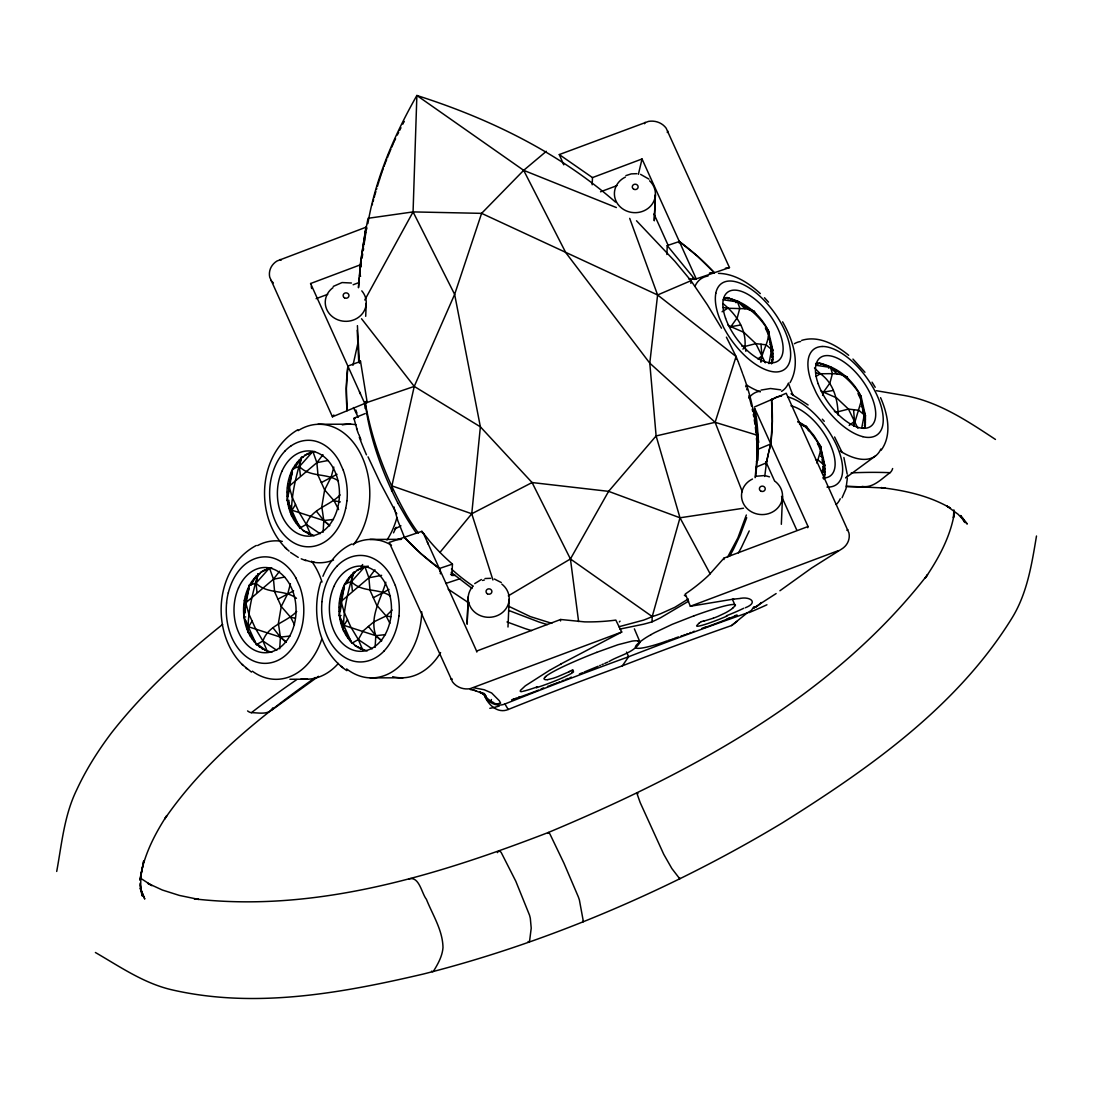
<?xml version="1.0" encoding="UTF-8"?>
<svg xmlns="http://www.w3.org/2000/svg" width="1094" height="1094" viewBox="0 0 1094 1094"><rect width="100%" height="100%" fill="white"/><g stroke="black" fill="none" stroke-linecap="round" stroke-linejoin="round"><path stroke-width="1.5" d="M271.791 652.311C234.225 643.655 234.116 576.565 271.736 567.704M314.169 535.745C277.808 525.612 277.821 460.519 314.634 451.439M367.201 650.889C329.212 642.233 329.581 573.584 368.268 566.131M768.521 333.916L768.535 331.14C760.221 313.937 743.127 299.77 724.05 297.595M820.514 451.836L820.541 446.284L814.059 435.754L806.415 426.551L798.1 421.532M861.101 402.154L861.128 396.602C852.828 379.399 835.72 365.232 816.644 363.058L815.591 363.837M771.543 363.878C775.55 353.321 770.299 341.615 768.535 331.14L766.183 328.706M823.55 479.022C827.556 468.464 822.305 456.759 820.541 446.284L818.189 443.849M863.453 428.233L865.272 426.892L865.436 415.775L861.128 396.602L858.79 394.168M364.781 299.988L413.067 211.908L416.869 95.479C488.963 118.398 558.172 152.093 615.484 202.062M563.738 164.825L559.294 154.569L648.482 121.407A17.176 15.767 2.4 0 1 666.15 128.189L729.466 267.606L714.355 272.734L697.657 256.352L679.333 241.514L667.231 245.589L666.902 254.492M360.432 361.43L347.878 366.093L346.319 388.37L347.14 410.742A249.87 229.48 2.5 0 1 346.429 399.57A250.061 229.658 2.5 0 1 347.878 366.093L348.097 367.092M467.111 623.881L468.177 597.734M360.651 276.167L359.721 276.249L360.199 264.885L365.943 227.237L277.014 261.001A17.176 15.767 2.4 0 0 269.726 277.165L332.439 416.8L367.201 402.455L360.446 360.842M367.857 223.6C375.57 178.377 394.237 135.273 416.869 95.479L523.67 170.336L616.373 207.559M365.697 316.316L366.244 303.243M397.997 503.322C381.943 471.664 369.307 437.094 365.095 401.895M391.652 491.165L391.884 485.859L414.243 386.414L454.639 294.382L481.606 213.357L523.67 170.336L546.344 151.3M467.124 623.826L468.246 596.777M507.985 627.012L509.175 599.225M560.593 620.954L560.648 619.491L584.593 621.871A191.053 175.478 2.4 0 0 615.813 620.093L621.72 632.045L560.607 664.126M592.169 184.79L592.469 177.597L559.294 154.569M654.28 220.701L655.347 195.525M619.86 629.091L643.422 624.236A137.338 65.462 -5.5 0 0 651.997 621.857L652.215 616.565L679.989 517.79L656.113 435.932L649.781 363.153L657.603 294.97L629.706 218.362M690.875 283.346L690.984 280.693L674.861 261.302L636.517 220.769M723.954 559.567L724.009 558.104L808.056 526.529L754.887 408.746L756.501 418.687A224.858 206.52 2.4 0 1 758.005 449.278M735.961 359.174L736.071 356.521L726.402 337.157M755.503 477.066C760.152 442.468 755.27 407.173 742.963 374.572M756.446 461.408L757.568 460.574L758.033 449.278L770.778 443.959L772.323 421.669L771.516 399.31L771.407 400.472M781.335 524.299L782.525 496.498M654.28 220.496L655.402 194.582M455.282 575.43L451.918 575.43L452.451 564.107A224.858 206.52 2.4 0 1 429.901 541.421L421.887 531.328L389.19 542.446L452.519 681.849A17.176 15.767 2.4 0 0 470.174 688.659L621.72 632.045M279.708 648.81L280.392 637.118L278.396 623.307L281.254 606.486L287.845 593.413L290.443 583.663M323.113 532.245L323.797 520.553L321.786 506.741L324.644 489.921L331.236 476.847L333.834 467.083M375.119 647.388L375.803 635.696L368.446 626.438L373.792 621.884L386.127 615.949L392.117 610.055M953.9 509.9L953.394 517.763L954.392 512.949C950.399 536.839 938.611 558.46 925.114 578.261L927.548 574.692C832.083 697.685 689.329 773.39 548.217 832.534C436.068 875.679 315.66 912.793 194.294 898.858L198.643 899.405L179.43 895.439L162.391 890.037L147.608 883.241L151.888 885.62L140.907 878.441M847.33 478.365L845.977 488.827L842.079 497.729M358.545 287.407L359.379 277.63M243.894 612.777L244.919 612.777L245.726 601.686M288.255 494.816L289.131 485.121M339.29 611.355L340.316 611.355L341.137 600.264M766.497 462.324L764.747 476.451M364.124 244.687L365.943 227.237M492.929 579.984L471.76 513.756L480.375 426.824L454.639 294.382L413.067 211.908L368.076 218.294A408.418 265.938 -62 0 0 358.435 287.708M359.529 276.126L359.83 273.131M359.721 276.249L359.926 274.403M246.191 598.979L249.008 588.695L247.982 588.695M289.582 482.413L292.399 472.129L291.387 472.129M341.588 597.556L343.899 588.517M360.5 267.168L361.047 262.724M264.857 650.397L265.869 650.397L258.157 644.639L256.393 644.653L243.88 616.934L249.268 585.194L256.023 583.102L258.129 573.83L259.88 573.83M301.547 528.074L299.797 528.074L287.271 500.368L292.672 468.629L299.428 466.523L301.52 457.265L303.284 457.265M353.553 643.217L351.803 643.217L339.277 615.512L344.678 583.772L351.434 581.68L353.526 572.408L355.29 572.408M360.815 267.032L361.307 263.353M361.635 258.293L362.374 253.152M755.147 477.681L757.089 456.581L756.829 435.097L715.12 422.311L649.781 363.153L565.762 252.618L523.67 170.336M362.114 257.842L362.675 254.177M362.702 250.95L363.536 245.849M735.086 605.42L734.771 606.226M741.828 346.142L744.987 346.415L755.858 343.625L761 344.241L761.889 355.892L760.863 362.141C761.643 351.406 769.506 342.107 768.535 331.14C759.332 315.236 744.782 303.27 726.84 297.445L725.021 298.785M834.435 411.604L837.58 411.877L848.465 409.088L853.594 409.703L854.482 421.354L853.717 426.045L861.293 400.76L861.128 396.602C851.925 380.698 837.389 368.733 819.433 362.907L817.615 364.247M363.769 244.4L364.671 239.326M363.276 250.512L363.591 248.68M56.71 871.439C61.77 844.035 64.177 815.563 76.566 790.155C85.961 769.752 98.009 750.744 111.52 732.83C143.533 691.928 182.178 656.769 222.615 624.4M352.979 365.287L358.08 342.367M364.931 237.877L366.052 232.133M1036.497 536.005C1031.697 564.613 1027.17 593.919 1011.43 618.944C956.607 707.134 869.046 768.467 782.579 822.743C718.881 861.101 652.038 894.154 583.034 921.832C530.973 942.659 477.627 960.327 423.241 974.057C341.738 993.092 255.586 1008.9 172.578 989.974C144.23 983.615 120.149 966.809 95.397 952.505M768.932 363.632L771.639 349.574L768.685 335.297L765.376 327.954M822.141 472.526L823.645 464.718L820.541 446.284C814.004 437.491 808.548 427.111 797.909 422.011M861.826 427.535L864.246 415.036L861.293 400.76L857.969 393.416M547.834 833.409L548.34 832.479L549.12 832.958A15.548 1.75 68.2 0 1 550.008 834.175L563.93 863.166L578.302 896.806A15.494 1.737 68.2 0 1 579.396 899.993L583.102 920.081A179.279 20.171 68.2 0 1 583.198 921.463A6.14 0.697 68.2 0 1 583.116 921.832L582.637 921.394M765.95 461.777L766.046 464.512L766.716 461.285M766.634 461.682L766.88 460.506M766.771 461.025L768.699 452.287M366.627 229.275L366.928 227.853M767.044 459.726L768.426 453.463M638.39 174.329L642.041 158.972L592.469 177.597M249.897 632.482L248.133 632.496C247.49 612.339 252.673 593.03 258.129 573.83M293.288 515.917L291.537 515.93C290.881 495.773 296.077 476.464 301.52 457.265M345.294 631.06L343.543 631.074C342.887 610.917 348.083 591.608 353.526 572.408M768.672 452.424L768.973 451.097M768.918 451.371L770.778 443.973A250.061 229.672 2.3 0 0 772.227 410.482A249.87 229.494 2.3 0 0 771.516 399.31M769.164 450.318L770.491 445.039M372.247 204.81L372.507 203.771M679.046 242.581L679.347 241.528A250.157 229.754 2.4 0 1 706.232 264.365A250.061 229.672 2.4 0 1 714.355 272.734L694.854 279.367L688.605 278.833M822.592 395.426L823.454 392.144L829.881 383.132L832.425 373.601L830.373 366.818L835.761 371.057L834.968 371.645M807.741 527.718L808.056 526.529M373.04 201.706L373.601 199.655M679.032 242.731L679.347 241.528M385.84 582.24C380.821 599.744 369.225 616.606 375.816 635.669L381.628 640.811M374.162 197.604L374.722 195.552M375.01 194.527L375.885 191.477M491.438 699.517L490.933 701.227L493.626 702.608M320.815 581.899C310.751 612.777 318.682 651.901 346.853 670.663M376.486 189.44L376.787 188.428M746.34 515.014L737.889 537.892L727.496 557.311M377.403 186.404L378.032 184.38M378.346 183.368L378.975 181.358M742.306 491.712L715.12 422.311L736.071 356.521L657.603 294.97L481.606 213.357L413.067 211.908M379.303 180.36L380.288 177.365M746.696 517.708L740.392 534.624L733.623 548.901A136.476 81.667 -45.2 0 1 729.657 556.053M380.616 176.366L381.286 174.37M381.628 173.372L382.312 171.402M382.668 170.404L383.365 168.435M644.571 123.718L645.077 122.337M384.076 166.466L384.445 165.495M384.801 164.51L385.539 162.555M385.908 161.584L386.661 159.642M816.931 463.145L820.691 450.441L817.382 443.097M667.272 132.497L667.819 131.102M387.413 157.7L387.796 156.743M272.748 707.873C269.001 715.462 258.471 712.618 251.442 712.673A7.986 4.171 52.1 0 1 247.586 710.922M388.179 155.772L388.958 153.857M389.355 152.9L390.148 150.986M322.935 576.278C328.487 562.74 338.21 550.255 351.707 544.046M390.558 150.028L390.955 149.085M749.226 530.918L741.541 547.178A235.88 216.653 2.4 0 1 738.464 552.839M391.775 147.184L392.185 146.24M392.596 145.297L393.43 143.41M393.854 142.466L394.278 141.536M394.715 140.606L395.577 138.733M294.942 467.535L300.385 459.644L299.359 459.658M251.538 584.1L254.546 578.917L258.922 574.623M346.948 582.678L349.943 577.495L354.319 573.201M393.525 532.846L396.151 527.294M397.327 135.041L397.778 134.111M746.245 307.865L737.78 301.356L744.973 308.74L750.101 309.356L754.409 311.407L755.886 314.21M753.944 606.746L751.222 610.534L747.134 612.955A489.059 54.44 -22.3 0 0 628.626 656.742A489.059 56.177 -21.1 0 0 504.908 703.989C497.059 707.298 487.514 702.745 484.3 695.046C487.719 704.44 497.565 714.04 508.218 709.486A437.395 50.242 -21.1 0 1 622.363 665.822A437.395 48.683 -22.3 0 1 731.571 625.549L737.383 621.118M398.216 133.195L398.667 132.278M399.583 130.459L400.035 129.543M400.5 128.641L400.965 127.725M497.401 852.623L498.563 851.187L500.04 851.405A15.548 3.405 70.6 0 1 501.216 852.513L515.807 881.244L529.51 915.145A15.494 3.391 70.6 0 1 530.33 918.44L531.219 928.163L529.701 940.143A179.279 39.22 70.6 0 1 529.359 941.702A6.14 1.34 70.6 0 1 529.086 942.139L528.156 941.51M402.852 124.128L403.33 123.239M403.809 122.337L404.288 121.448M299.797 528.074L306.334 524.423C311.544 508.423 329.868 505.893 340.111 494.912M256.393 644.653L262.943 640.988C268.153 624.989 286.478 622.459 296.72 611.478M351.803 643.217L358.34 639.566L363.085 630.992L368.446 626.438M790.073 382.585C801.095 363.331 792.685 339.605 782.607 321.841M508.313 595.847L570.425 558.966L608.606 491.356L656.113 435.932L715.12 422.311M295.517 504.525L291.975 510.228L323.797 520.553L329.622 525.667L323.797 520.553L316.44 511.295M252.112 621.091L248.584 626.794L280.392 637.118L286.218 642.233L280.392 637.118L273.035 627.86M347.523 619.669L343.981 625.371L375.803 635.696L381.615 640.811M433.593 971.048C438.01 963.855 442.304 956.197 442.988 947.65C442.742 930.283 432.65 914.953 426.4 899.282C421.682 893.511 419.276 875.938 409.06 878.92M622.363 665.822L628.626 656.742L626.52 652.065M881.135 450.236C892.43 434.824 887.644 413.805 880.574 397.669M724.009 558.104L708.844 575.171A191.053 175.478 2.4 0 1 685.309 593.974L690.355 606.254L733.677 599.088M742.963 349.109L744.987 346.415C746.45 328.884 736.098 314.183 723.066 303.653M302.71 530.358L312.569 534.98L310.819 534.993L306.334 524.423L298.826 511.869L292.194 497.182L289.103 486.269L316.877 462.653L322.949 454.694M269.179 651.545L267.415 651.559L262.943 640.988L255.422 628.435L248.789 613.748L245.699 602.835L273.486 579.218L279.558 571.259M354.716 645.501L364.576 650.123L362.825 650.137L358.34 639.566L350.832 627.012L344.2 612.325L341.109 601.413L368.883 577.796L374.955 569.837M333.875 415.009L332.439 416.8M439.952 552.402L471.76 513.756L532.081 482.55L608.606 491.356L679.989 517.79L743.482 508.231M544.757 677.637L545.783 676.557M300.399 475.794L299.414 466.564L312.87 451.453L316.877 462.653L318.012 475.234L324.644 489.921L334.121 500.806L338.62 509.613M257.008 592.36L256.023 583.129L269.48 568.018L271.244 568.005M352.405 590.938L351.42 581.707L364.876 566.596L366.64 566.583M474.714 583.622L481.374 579.519M892.636 468.519A7.986 6.072 -87.6 0 1 890.051 472.69C881.75 478.611 873.135 488.416 862.072 486.42M731.571 625.549L747.134 612.955M757.91 358.941L761.903 355.906L765.308 362.811M849.176 425.416L854.496 421.368L857.901 428.274M271.326 710.416L318.45 676.311M779.913 590.76L811.557 568.073L841.642 549.051A17.176 15.767 2.4 0 0 848.93 532.887L786.217 393.252L754.532 406.954M845.621 477.941L875.515 455.911M727.989 298.963L729.042 298.183M730.806 299.688L731.599 299.1M733.472 300.932L734.525 300.153M735.961 302.696L737.78 301.356M769.916 344.637L770.709 344.049L768.508 336.692M771.79 347.345L770.737 348.111L771.024 351.653L772.843 350.312L770.709 344.049M772.856 353.677L771.803 354.456L772.036 357.259L772.843 356.671M771.721 360.035L772.774 359.27M770.86 362.77L772.679 361.43L771.639 349.574L766.142 344.842L761 344.241M820.582 364.425L821.635 363.646M823.399 365.15L824.206 364.562M826.079 366.394L827.132 365.615M828.568 368.158L830.373 366.818M861.156 406.722L862.209 405.942L861.47 403.412M862.209 405.942L863.057 412.411M863.344 413.573L864.397 412.794L863.303 409.512M864.397 412.794L865.436 415.775L863.631 417.115L864.41 419.918L865.463 419.139M864.643 422.722L865.436 422.134M820.555 456.403L821.608 455.624L820.883 453.094M864.328 425.498L865.381 424.732M821.922 459.781L822.715 459.193L821.608 455.624M822.715 459.193L823.796 462.488L822.743 463.254L822.196 460.943M823.03 466.796L824.849 465.456L823.796 462.488M824.862 468.82L823.809 469.599L824.042 472.403L824.849 471.815M823.727 475.179L824.78 474.413M822.866 477.914L824.685 476.574L823.645 464.718L818.148 459.986L815.577 459.685M776.125 593.563L753.369 608.209L756.132 606.719M699.134 623.006L696.864 625.481A28.253 2.489 -22.5 0 0 726.361 616.373M688.304 598.965L674.848 607.307L660.598 613.734A139.335 128.039 -69.9 0 1 652.215 616.565A139.335 134.63 -24.6 0 1 643.587 620.12L618.821 626.766M315.304 677.514C259.1 717.39 204.14 761.67 164.743 818.914L166.767 815.632C154.063 835.296 143.15 856.766 139.977 880.219L143.765 860.65L140.907 875.528L140.606 889.463L140.046 883.241M688.659 601.167L660.42 617.85A137.338 72.163 -24.7 0 1 651.997 621.857M571.697 672.523L573.352 670.28A65.394 6.29 -19.5 0 0 572.695 670.007M333.232 286.437L342.066 282.553L351.434 283.018M722.081 311.776L727.742 308.248L744.973 308.74M816.097 376.363L820.35 373.71C829.17 373.97 838.948 372.493 847.002 376.869L848.493 379.673M310.258 452.314L311.284 452.314L304.57 455.241M270.122 568.306L261.165 571.806M362.264 567.458L363.29 567.458L356.576 570.384M846.947 530.317L847.864 529.742M297.883 429.71C257.5 453.272 253.917 517.106 286.437 548.764M321.321 482.577L337.02 474.304M277.931 599.143L293.63 590.869M373.327 597.721L389.026 589.447M550.487 669.733L525.298 685.842L520.388 690.451L520.32 691.476L521.947 691.695M745.329 607.758C758.812 602.507 750.169 596.367 740.269 598.404M400.951 525.831L397.532 527.568A503.117 180.428 -24.3 0 0 394.729 529.045M569.577 671.538L557.967 676.571A10.284 0.985 -21.5 0 1 553.126 678.294L547.725 679.62M609.002 661.555C618.807 655.47 634.315 652.803 640.031 642.151L634.356 628.845M256.311 545.468C214.164 567.663 210.075 633.371 243.046 665.33M607.621 662.171L604.791 663.415M603.355 664.044L601.891 664.673M625.905 175.614L631.211 173.891L636.872 173.672M657.603 294.97L690.984 280.693L707.339 304.747L721.493 328.214M599.662 665.631L600.415 665.302M598.158 666.26L584.169 672.058M774.552 480.895L766.402 462.844L756.104 467.152M354.333 418.017L365.218 413.559M582.596 672.701L579.423 673.972M734.99 615.744L736.166 615.279M569.865 677.774L571.41 677.159M565.16 679.62L568.306 678.389M727.168 618.835L729.466 617.946M561.974 680.865L563.574 680.249M558.897 682.054L559.649 681.767M596.681 652.366L617.987 644.722L631.963 641.139A58.105 6.345 -21.7 0 1 634.534 640.838A73.312 8 -21.6 0 1 637.665 640.893M554.426 683.791L553.017 684.338M555.93 683.217L557.42 682.642M550.2 685.418L551.608 684.871M547.492 686.458L548.778 685.965M541.12 688.878L543.663 687.907M310.819 284.522L310.6 283.524L360.199 264.885M316.111 298.676L327.749 294.3M353.143 284.755L359.352 282.43M600.538 191.792L617.016 185.597M476.834 652.065L476.601 651.08L560.648 619.491M690.355 606.254L838.496 550.583M704.167 627.6L705.411 627.135M701.746 628.503L702.95 628.052M694.075 615.772L672.058 624.4L654.827 632.551A58.105 6.345 -21.7 0 0 650.985 634.657M693.063 631.689L694.321 631.238M713.329 618.192L703.264 621.296M689.753 632.893L691.066 632.414M686.444 634.096L687.825 633.59M683.709 635.067L685.063 634.588M681.042 636.024L682.369 635.546M518.829 697.097L519.773 696.755M678.444 636.94L674.492 638.322M513.428 698.984L514.344 698.669M671.88 639.238L673.179 638.787M578.603 621.556L570.425 558.966L532.081 482.55L480.375 426.824L414.243 386.414L365.328 403.071C372.233 442.482 386.948 480.184 406.503 514.973A194.226 156.032 84.4 0 0 415.884 529.592L418.4 533.065M670.595 639.675L668.078 640.523M452.451 564.107L439.309 568.524L420.999 553.701L404.301 537.304L404.862 538.207M666.848 640.934C658.342 644.462 616.66 657.221 645.405 637.98A73.312 7.986 -21.7 0 1 651.026 634.643M445.805 583.458L459.808 578.794M801.683 340.384C818.627 335.133 835.925 344.801 848.684 355.29M761.082 390.066L770.504 388.507L780.733 389.833M756.501 476.218L763.995 475.589M316.877 462.653L328.036 460.492M269.48 568.018L273.486 579.218L284.631 577.058M364.876 566.596L368.883 577.796L381.628 575.335M740.597 325.014L730.86 326.682L727.975 325.082M820.582 390.544L823.454 392.144L833.19 390.476M729.466 267.606L725.418 268.194M484.984 578.535L490.645 578.316M323.81 520.525L333.465 519.472M280.42 637.091L290.074 636.038M385.471 634.616L375.803 635.696M710.088 273.172L714.355 272.734M711.866 272.994L709.363 273.24M498.495 703.538L500.628 703.182L499.384 700.803L491.644 692.981L484.204 689.753L473.579 687.716M846.66 486.693L866.065 486.926M317.971 424.281L350.777 424.185M307.482 453.586L308.248 453.586M297.171 462.352L297.937 462.352M294.929 465.347L295.941 465.347M292.672 468.629L294.436 468.615M290.115 475.849L290.881 475.849M288.871 479.733L289.896 479.733M289.431 483.753L287.667 483.753L289.103 486.269M287.49 487.869L288.515 487.869M287.366 492.04L288.132 492.026M287.284 496.211L288.31 496.211M287.271 500.368L289.035 500.368M288.283 504.457L289.308 504.457L292.672 514.713M289.336 508.45L290.101 508.45M290.43 512.293L291.442 512.279M293.616 519.349L294.642 519.349L300.631 527.199M295.708 522.549L296.474 522.549M297.773 525.462L298.785 525.462M305.541 532.272L306.306 532.272M308.248 533.831L309.274 533.831M369.977 539.424L401.101 539.342M312.228 562.043L314.115 562.043M266.868 568.88L267.88 568.88M359.488 568.73L360.254 568.73M264.078 570.152L264.857 570.152M351.365 574.801L352.391 574.788M255.969 576.223L256.994 576.223M349.164 577.495L349.943 577.495M253.767 578.917L254.546 578.917M346.935 580.49L347.947 580.49M251.524 581.912L252.55 581.912M344.678 583.772L346.442 583.758M249.268 585.194L251.032 585.181M343.393 587.273L344.405 587.273M342.121 590.992L342.887 590.992M246.711 592.415L247.49 592.415M340.877 594.876L341.902 594.876M245.48 596.298L246.492 596.298M341.437 598.897L339.673 598.897L341.109 601.413M246.041 600.319L244.277 600.319L245.699 602.835M339.496 603.013L340.521 603.013M244.099 604.435L245.111 604.435M339.372 607.184L340.138 607.17M243.962 608.606L244.741 608.592M339.277 615.512L341.041 615.512M243.88 616.934L245.644 616.934M340.289 619.601L341.314 619.601L343.448 627.423L342.436 627.436M244.878 621.023L245.904 621.023L248.051 628.845L247.025 628.859M341.342 623.594L342.107 623.594M245.931 625.016L246.711 625.016M345.622 634.493L346.648 634.493L350.791 640.605L349.779 640.619M250.225 635.915L251.237 635.915L255.394 642.028L254.369 642.041M347.714 637.693L348.48 637.693M252.304 639.115L253.083 639.115M259.319 646.923L260.331 646.923M357.547 647.429L358.312 647.416M262.136 648.851L262.916 648.838M360.254 648.974L361.28 648.974M370.21 677.883L403.016 677.788M289.924 679.265L307.605 679.21M846.223 486.174L885.032 488.047L881.094 487.623C905.148 490.481 929.408 495.787 950.495 508.177L946.501 505.784L958.098 514.262L967.287 524.026L960.628 515.506M718.498 273.363C734.566 273.691 748.87 283.072 760.33 293.602M450.837 678.95L452.287 679.073M876.362 390.708L905.039 395.604C938.707 401.758 967.424 420.958 995.458 439.446M853.594 409.703L858.735 410.305L865.436 415.775M799.536 424.185L806.415 426.551L808.63 430.749M695.387 278.792L696.235 278.902L642.041 158.972M694.553 278.697L695.483 278.806M693.705 278.587L694.731 278.71M692.871 278.478L693.993 278.614M692.502 278.423L693.24 278.519M723.161 299.77L737.493 301.917L739.831 308.139L737.274 317.684L730.86 326.682L743.906 332.357L755.858 343.625L761.875 355.906M815.768 365.232L830.086 367.365L837.566 374.203M723.079 307.482L727.742 308.248M815.673 372.945L820.35 373.71C833.765 383.256 837.717 399.625 838.195 415.146M637.72 640.865L640.031 642.151M334.121 500.806L340.343 501.914M368.883 577.796L370.018 590.377L376.651 605.064L386.127 615.949L390.79 616.784M273.486 579.218L274.621 591.799L281.254 606.486L290.717 617.372L295.38 618.206M470.215 689.507L476.382 690.82M765.868 475.849L769.479 476.861M551.814 623.334L530.344 616.606L508.327 606.103M751.154 310.6L754.409 311.407M843.761 376.062L847.002 376.869M803.16 425.744L806.415 426.551M494.351 578.999L501.298 582.541M640.578 174.356L648.974 179.129M473.21 689.808L482.563 693.555L479.815 691.832L483.247 694.157M391.884 485.859L471.76 513.756M301.206 558.815L305.937 560.702M507.001 621.953L524.997 628.544A235.88 216.639 2.4 0 0 531.561 630.595M508.573 610.397L539.041 622.021A136.476 62.262 14.5 0 0 547.328 624.565M823.454 392.144L836.513 397.819L848.465 409.088L854.482 421.368M791.03 393.799L808.097 404.971M490.891 701.213L487.199 698.328L484.245 694.211M298.238 557.393L290.525 552.415M338.429 480.936C326.832 472.676 309.834 477.681 299.428 466.523M390.435 596.08C378.839 587.82 361.841 592.825 351.434 581.68M296.474 598.322C284.645 589.092 266.909 594.562 256.023 583.102M467.343 602.001L468.875 602.917L448.171 589.16M771.639 349.574L772.843 350.312M823.645 464.718L824.849 465.456M306.334 524.423L320.145 533.722M479.815 691.832L485.9 695.921M358.34 639.566L372.151 648.865M262.943 640.988L276.755 650.287M570.425 558.966L652.215 616.565M747.339 308.645L749.54 310.19M472.047 588.435L451.179 572.367M241.706 664.14L251.456 672.085M638.021 793.601L636.886 793.273L640.181 802.586L663.771 854.359L671.866 868.54L679.784 878.838L679.634 877.88M367.105 402.373L366.039 401.402M285.11 547.574L289.103 551.144M341.109 666.287L342.531 667.559M245.712 667.709L247.135 668.981M814.497 367.967L820.35 373.71M852.937 359.064L864.957 372.288M270.779 280.296L271.64 281.172M272.502 282.047L273.363 282.922M280.16 259.469L280.98 260.358M764.487 297.732L768.508 302.149M667.231 245.589L694.854 279.367M361.54 318.737L414.243 386.414M416.39 533.161L415.761 532.272A205.918 111.356 43.4 0 1 406.394 517.831L398.011 503.336M765.636 461.627L766.402 462.844M872.041 382.175L875.2 387.303M960.655 515.671L964.799 522.467L962.706 518.228M504.908 703.989L508.218 709.486M395.932 512.334L396.78 513.838M395.084 510.802L380.356 483.056L368.035 456.841M834.613 436.985L842.12 452.492M679.989 517.79L710.184 573.885M295.818 577.796L299.824 586.671A53.565 39.001 89.8 0 1 303.476 617.207A51.309 37.36 89.8 0 1 302.341 624.879A53.989 39.316 89.8 0 1 288.611 652.448A51.09 37.196 89.8 0 1 282.17 657.959A54.112 39.411 89.8 0 1 259.934 662.909A51.09 37.196 89.8 0 1 252.536 660.53A54.098 39.398 89.8 0 1 234.239 642.424A51.172 37.264 89.8 0 1 231.094 635.887A53.934 39.275 89.8 0 1 226.581 603.013M386.127 615.949L389.874 623.293M290.717 617.372L294.477 624.715M484.04 693.815L483.671 693.008M353.471 407.542L358.189 417.32M653.98 213.945L667.955 244.906M781.54 496.375L796.692 529.92M359.475 391.789L360.528 394.127M427.371 542.118L428.369 544.32M310.6 283.524L364.753 403.467L365.109 408.377M476.601 651.08L423.392 533.311L423.706 534.337M484.587 693.828L487.623 700.557M732.378 599.225L734.949 605.023M404.575 537.701L397.901 520.894L394.442 509.011M356.945 413.053L356.343 411.563M736.071 356.521L736.946 358.682M737.301 359.557L737.985 361.293M360.938 439.788L358.887 434.468M738.327 362.169L739.503 365.205M345.745 632.209L346.648 634.493M293.739 517.065L294.642 519.349M250.348 633.631L251.237 635.915M395.235 585.249L391.228 576.374A53.565 39.001 89.8 0 0 371.098 557.502A51.309 37.36 89.8 0 0 365.519 555.875A53.989 39.316 89.8 0 0 343.284 560.88A51.09 37.196 89.8 0 0 336.829 566.323M343.229 470.105L339.222 461.23A53.565 39.001 89.8 0 0 319.092 442.359A51.309 37.36 89.8 0 0 313.513 440.732A53.989 39.316 89.8 0 0 291.277 445.723M739.845 366.08L740.173 366.955M740.501 367.816L742.594 373.546M422.558 533.147L421.887 531.328M357.027 429.327L354.073 418.906M745.643 385.908L745.971 386.893M746.628 388.862L746.956 389.847M140.675 890.106L142.37 896.082L140.333 884.855M843.898 457.538L847.153 473.962M355.892 410.031L356.097 410.797M752.234 409.211L752.686 411.303M439.528 569.413L439.747 570.507L439.323 568.524A250.157 229.754 2.4 0 1 404.301 537.304M439.72 570.302L439.952 571.506M311.243 286.505L311.653 288.515M440.267 572.955L440.444 573.844M753.315 414.462L753.725 416.595M744.987 346.415L745.889 351.311M754.272 419.781L754.942 424.075M758.169 438.598L758.716 442.4M394.346 508.45L394.182 507.028M758.238 439.022L757.759 435.631M757.773 435.754L756.802 428.643M757.062 430.557L757.294 432.253M756.364 425.47L756.829 428.862M756.132 423.775L756.405 425.798M755.653 420.11L756.214 424.376M755.681 420.369L755.503 419.276M755.38 427.303L755.995 432.745M359.393 363.235L357.41 325.643M754.6 408.363L755.12 414.38M864.246 415.036L865.272 426.892M755.229 415.706L755.366 417.457M358.695 360.801L357.218 330.265M755.681 421.655L755.845 424.034M756.46 438.202L756.61 440.403M754.956 409.853L755.024 410.961M289.131 501.736L289.308 504.457M755.065 411.508L755.161 413.135M755.995 426.414L756.104 428.205M755.134 412.588L755.339 416.363M451.425 569.003A160.312 139.403 61.9 0 0 453.477 570.863A170.404 148.182 61.9 0 0 472.895 585.96M748.802 395.864A205.918 156.182 -76.2 0 1 751.523 406.093M361.786 290.854A20.512 18.83 2.4 0 1 358.531 317.315A20.512 18.83 2.4 0 1 329.718 314.128A20.512 18.83 2.4 0 1 332.973 287.681M467.111 623.635A20.512 18.83 2.4 0 1 467.398 621.734M501.873 584.141A20.512 18.83 2.4 0 1 504.375 610.698A20.512 18.83 2.4 0 1 475.48 612.804A20.512 18.83 2.4 0 1 472.977 586.247M482.536 580.463A20.512 18.83 2.4 0 1 484.368 580.025M775.222 481.428A20.512 18.83 2.4 0 1 775.892 509.722A20.512 18.83 2.4 0 1 745.26 506.495A20.512 18.83 2.4 0 1 752.481 479.022M649.604 180.797A20.512 18.83 2.4 0 1 647.73 208.626A20.512 18.83 2.4 0 1 617.754 204.045A20.512 18.83 2.4 0 1 625.358 177.105M366.463 454.844A87.465 9.531 63.3 0 1 359.311 437.313M358.367 433.593A76.895 6.906 64.2 0 1 356.548 428.492M354.005 418.756A32.3 2.503 65.4 0 1 355.058 418.592M756.556 434.263A226.567 208.092 2.4 0 1 757.54 460.574M703.866 620.995A51.117 5.429 -22.1 0 1 701.391 621.583M699.463 622.883A65.394 5.525 -23.4 0 1 701.186 621.72M766.935 604.777A117.482 10.872 -18.7 0 1 748.87 612.681M761.15 602.507A30.441 23.589 68 0 1 756.2 606.828M737.247 615.115A65.968 3.077 -20.4 0 1 731.38 617.454M730.628 617.795A40.451 1.326 -20.7 0 1 703.292 628.202M694.034 615.813A63.507 6.933 -21.7 0 1 716.242 608.346A46.55 5.087 -21.7 0 1 735.469 605.269M734.498 606.322A59.951 6.591 -21.1 0 1 732.515 608.196M732.816 608.086A50.597 5.661 -20.7 0 1 725.486 612.831L718.375 616.196A10.284 0.985 -21.5 0 1 713.315 618.206M727.332 615.772A27.596 2.024 -21.3 0 1 726.088 616.278M743.715 608.264A28.129 2.092 -21.3 0 1 726.785 615.635M733.363 599.225A202.253 22.03 -21.6 0 1 740.036 598.514M685.364 595.915A102.193 35.924 -51.4 0 1 684.365 595.245M572.148 670.13A51.117 5.579 -21.1 0 1 568.962 671.661M499.274 706.04A117.482 8.998 -24.1 0 1 489.825 708.31M498.563 703.743A30.441 16 70.4 0 1 493.695 703.182M516.081 698.328A65.968 2.831 -21.7 0 1 511.595 699.873M538.686 690.095A40.451 1.285 -21.1 0 1 515.971 698.41M596.681 652.393A63.507 6.933 -21.7 0 0 572.736 662.28A46.55 5.087 -21.7 0 0 545.359 676.721M544.251 678.95A59.951 6.414 -22.2 0 1 544.484 677.747M547.588 679.689A50.597 5.374 -22.6 0 1 544.388 678.895M573.612 671.839A28.253 2.667 -20.5 0 1 536.593 687.647M537.318 687.21A27.596 2.024 -21.3 0 1 536.156 687.62M537.496 686.8A28.129 2.092 -21.4 0 1 522.959 691.271M550.897 669.61A202.253 21.976 -21.7 0 1 561.044 664.003M620.038 621.173A102.193 49.968 2.2 0 1 619.313 621.939M451.931 575.417A226.567 208.092 2.4 0 1 450.564 574.213M851.255 472.882A496.184 177.925 -24.3 0 1 890.051 472.69M880.848 449.073A69.25 33.093 53.6 0 1 840.247 451.138M793.177 395.413A69.25 33.093 53.6 0 1 788.487 383.078A69.25 33.093 53.6 0 1 781.554 391.378M794.408 343.721A69.25 33.093 53.6 0 1 800.644 341.465M760.357 391.843A69.25 33.093 53.6 0 1 746.436 384.897M695.114 286.013A69.25 33.093 53.6 0 1 708.037 276.016M790.962 405.806A42.611 20.362 53.6 0 1 830.291 444.629A42.611 20.362 53.6 0 1 823.563 477.996M748.925 397.997A69.25 33.093 53.6 0 1 760.043 391.16M840.247 498.755A69.25 33.093 53.6 0 1 836.199 504.525M772.049 399.939A53.989 25.805 53.6 0 1 781.54 396.192M787.707 396.903A54.112 25.859 53.6 0 1 809.232 408.992A51.09 24.41 53.6 0 1 816.452 415.761A53.934 25.777 53.6 0 1 835.57 443.152A51.172 24.451 53.6 0 1 838.469 449.798A54.098 25.846 53.6 0 1 842.421 473.278A51.09 24.41 53.6 0 1 840.889 479.049A54.112 25.859 53.6 0 1 828.445 487.09M828.459 487.103A51.09 24.41 53.6 0 1 826.982 487.09M824.274 421.299A42.611 20.362 53.6 0 1 822.332 419.193M847.85 475.234A69.25 33.093 53.6 0 1 846.4 477.025M822.127 346.511A53.989 25.805 53.6 0 0 809.71 354.552A51.309 24.519 53.6 0 0 808.384 358.723A53.565 25.6 53.6 0 0 812.117 383.789L816.11 392.65A53.565 25.6 53.6 0 0 834.134 417.799A51.309 24.519 53.6 0 0 839.508 423.022A53.989 25.805 53.6 0 0 862.851 436.656M822.114 346.47A51.09 24.41 53.6 0 1 828.295 347.208A54.112 25.859 53.6 0 1 849.833 359.311A51.09 24.41 53.6 0 1 857.04 366.08A53.934 25.777 53.6 0 1 876.171 393.471A51.172 24.451 53.6 0 1 879.07 400.117A54.098 25.846 53.6 0 1 883.008 423.597A51.09 24.41 53.6 0 1 881.477 429.354A54.112 25.859 53.6 0 1 869.046 437.409A51.09 24.41 53.6 0 1 862.865 436.697M715.818 293.288A53.565 25.6 53.6 0 0 719.524 318.327L723.517 327.202A53.565 25.6 53.6 0 0 741.527 352.336A51.309 24.519 53.6 0 0 746.901 357.56A53.989 25.805 53.6 0 0 770.244 371.194A51.09 24.41 53.6 0 0 776.453 371.96A54.112 25.859 53.6 0 0 788.87 363.878A51.09 24.41 53.6 0 0 790.429 358.148A54.098 25.846 53.6 0 0 786.449 334.641A51.172 24.451 53.6 0 0 783.577 328.009A53.934 25.777 53.6 0 0 764.433 300.645A51.09 24.41 53.6 0 0 757.239 293.835A54.112 25.859 53.6 0 0 735.701 281.76A51.09 24.41 53.6 0 0 729.507 281.008A53.989 25.805 53.6 0 0 717.103 289.089A51.309 24.519 53.6 0 0 715.791 293.26M251.442 712.673A496.184 177.939 -24.3 0 1 296.748 679.593M433.552 970.98A5.47 2.202 75.4 0 1 431.542 971.171M309.889 533.749A42.611 31.029 89.8 0 1 306.935 532.108M342.299 424.882A69.25 50.433 89.8 0 1 355.96 424.732M396.917 517.53A69.25 50.433 89.8 0 1 386.975 540.026M333.533 560.019A69.25 50.433 89.8 0 1 305.376 560.005M298.129 430.639A69.25 50.433 89.8 0 1 361.362 455.295A69.25 50.433 89.8 0 1 353.335 544.812M343.297 470.311A53.565 39.001 89.8 0 1 346.962 500.847M284.823 451.179A51.09 37.196 89.8 0 1 291.277 445.696M284.837 451.193A54.112 39.411 89.8 0 0 271.695 476.3A51.09 37.196 89.8 0 0 269.945 486.447A53.934 39.275 89.8 0 0 274.498 519.308A51.172 37.264 89.8 0 0 277.616 525.872A54.098 39.398 89.8 0 0 295.941 543.95A51.09 37.196 89.8 0 0 303.325 546.357A54.112 39.411 89.8 0 0 325.561 541.38A51.09 37.196 89.8 0 0 332.015 535.91A53.989 39.316 89.8 0 0 345.718 508.3M346.894 500.655A51.309 37.36 89.8 0 1 345.731 508.313M265.336 570.357A42.611 31.029 89.8 0 1 268.153 569.058M338.402 663.388A69.25 50.433 89.8 0 1 301.151 678.868M321.691 639.457A69.25 50.433 89.8 0 1 252.386 671.21M257.61 545.537A69.25 50.433 89.8 0 1 282.32 541.393M311.585 561.154A69.25 50.433 89.8 0 1 322.033 582.022M295.804 577.81A53.565 39.001 89.8 0 0 275.688 558.938A51.309 37.36 89.8 0 0 270.122 557.297A53.989 39.316 89.8 0 0 247.887 562.302A51.09 37.196 89.8 0 0 241.432 567.745A54.112 39.411 89.8 0 0 228.29 592.866M226.554 603.013A51.09 37.196 89.8 0 1 228.277 592.866M440.595 652.598A69.25 50.433 89.8 0 1 392.691 676.694M361.102 567.198A69.25 50.433 89.8 0 1 362.634 564.518M397.655 539.52A69.25 50.433 89.8 0 1 401.498 539.315M421.764 611.833A69.25 50.433 89.8 0 1 346.661 668.94M353.02 544.115A69.25 50.433 89.8 0 1 391.488 545.209M395.303 585.454A53.565 39.001 89.8 0 1 398.968 615.99M336.843 566.336A54.112 39.411 89.8 0 0 323.701 591.444A51.09 37.196 89.8 0 0 321.951 601.591M321.992 601.591A53.934 39.275 89.8 0 0 326.504 634.452A51.172 37.264 89.8 0 0 329.622 641.016A54.098 39.398 89.8 0 0 347.947 659.094A51.09 37.196 89.8 0 0 355.331 661.514A54.112 39.411 89.8 0 0 377.567 656.523A51.09 37.196 89.8 0 0 384.021 651.053M384.008 651.026A53.989 39.316 89.8 0 0 397.724 623.457A51.309 37.36 89.8 0 0 398.9 615.799M144.695 898.817L140.429 888.588L144.695 898.817M344.46 297.8A2.926 2.694 2.4 0 0 348.972 295.695A2.926 2.694 2.4 0 0 344.706 293.151A2.926 2.694 2.4 0 0 344.46 297.8M487.377 593.782A2.926 2.694 2.4 0 0 491.89 591.676A2.926 2.694 2.4 0 0 487.623 589.119A2.926 2.694 2.4 0 0 487.377 593.782M760.727 491.056A2.926 2.694 2.4 0 0 765.239 488.95A2.926 2.694 2.4 0 0 760.973 486.406A2.926 2.694 2.4 0 0 760.727 491.056M633.617 189.139A2.926 2.694 2.4 0 0 638.13 187.033A2.926 2.694 2.4 0 0 633.85 184.489A2.926 2.694 2.4 0 0 633.617 189.139M818.162 383.693A42.611 20.362 53.6 0 0 870.113 426.756A42.611 20.362 53.6 0 0 848.465 365.41A42.611 20.362 53.6 0 0 818.162 383.693M725.568 318.231A42.611 20.362 53.6 0 0 777.519 361.293A42.611 20.362 53.6 0 0 755.872 299.947A42.611 20.362 53.6 0 0 725.568 318.231M281.91 471.309A42.611 31.029 89.8 0 0 307.701 536.156A42.611 31.029 89.8 0 0 335.653 473.182A42.611 31.029 89.8 0 0 281.91 471.309M238.519 587.875A42.611 31.029 89.8 0 0 264.297 652.721A42.611 31.029 89.8 0 0 292.248 589.748A42.611 31.029 89.8 0 0 238.519 587.875M333.916 586.452A42.611 31.029 89.8 0 0 359.707 651.299A42.611 31.029 89.8 0 0 387.659 588.326A42.611 31.029 89.8 0 0 333.916 586.452"/></g></svg>
